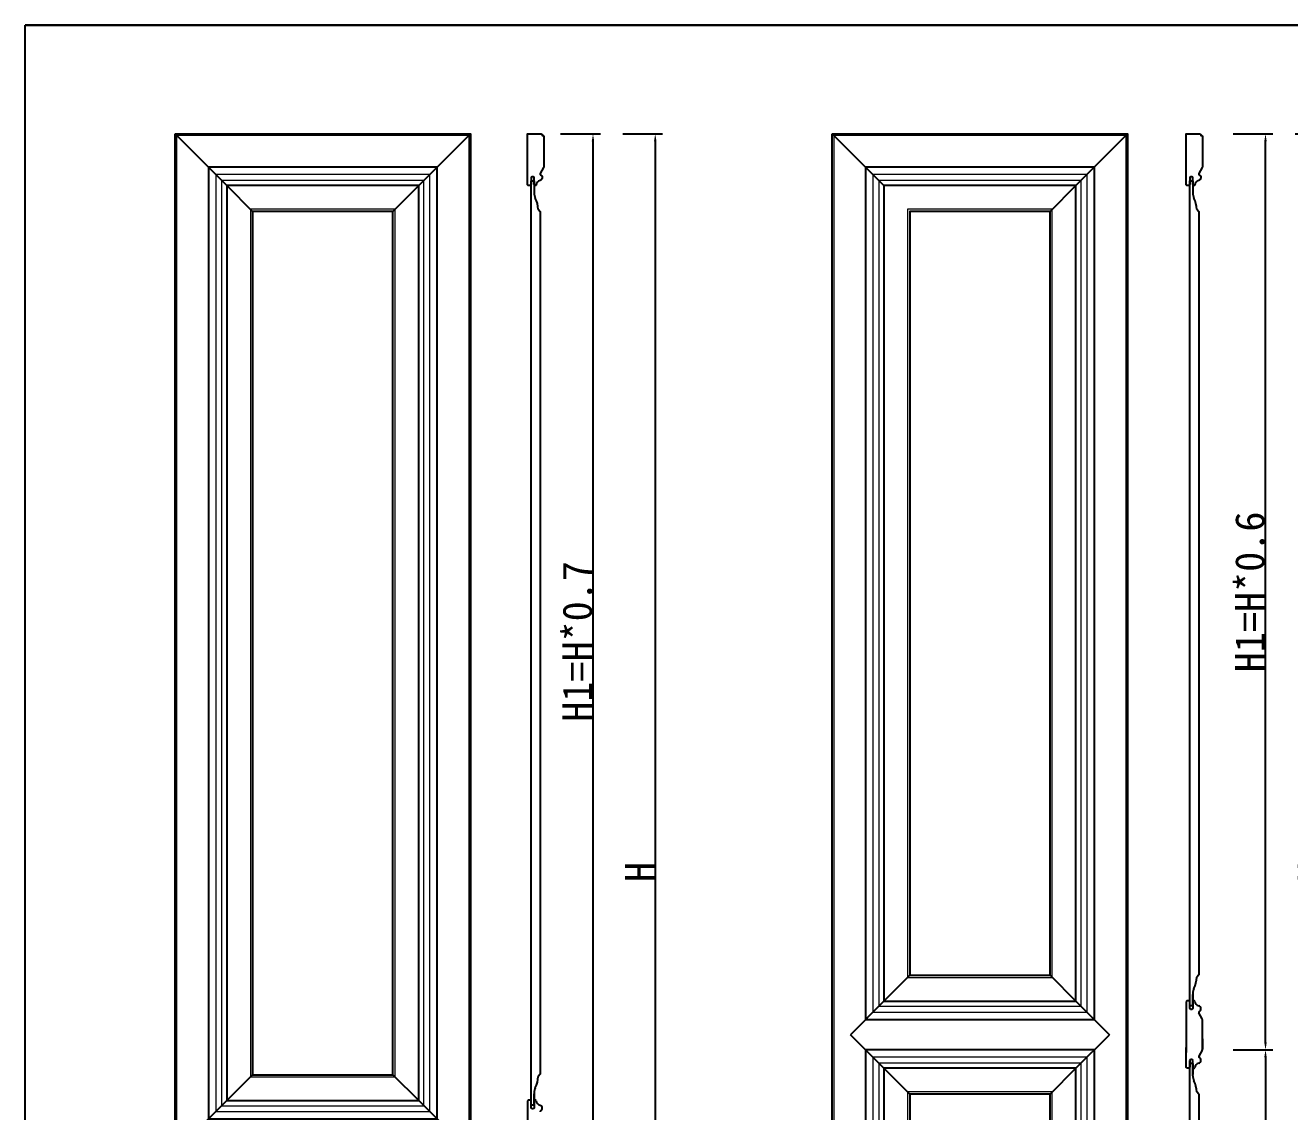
# Model space of a CAD drawing. Header units: inches. Extents: x 49347 to 63816, y 8487 to 15335.
# Drawn here: x 57457 to 59170, y 9911 to 11383 of the extents above; entities that cross this region are included whole.
import ezdxf

# ---------------------------------------------------------------- set-up
doc = ezdxf.new("R2010")
doc.units = ezdxf.units.IN
doc.header["$LTSCALE"] = 4
doc.layers.add('主色线', color=29, linetype='Continuous', lineweight=5)
doc.layers.add('粗实线', color=7, linetype='Continuous')
doc.styles.get("Standard").update_dxf_attribs({"font": 'arial.ttf'})
doc.styles.add('ZB_宋体', font='SimSun.ttf')
doc.dimstyles.new('客来福标注小', dxfattribs={"dimscale": 20, "dimtxt": 2, "dimasz": 0.5, "dimexe": 0.5, "dimexo": 0, "dimgap": 0.05, "dimtad": 1, "dimdec": 0, "dimzin": 0, "dimdsep": 46, "dimtxsty": 'Standard', "dimcen": 0, "dimclrd": 256, "dimclre": 256, "dimclrt": 256, "dimadec": 0, "dimazin": 0, "dimtfac": 1, "dimtdec": 0, "dimtofl": 0, "dimtmove": 1, "dimatfit": 3, "dimfxl": 2.2, "dimfxlon": 1, "dimtolj": 1, "dimtzin": 0, "dimarcsym": 0})

# ---------------------------------------------------------------- blocks, each defined once
blk = doc.blocks.new('*D269')
at = {"lineweight": -2, "transparency": 16777216}
for p, q in [((59177.7, 11235.7), (59231.7, 11235.7)), ((59221.7, 11225.7), (59221.7, 9245.7)), ((59177.7, 9235.7), (59231.7, 9235.7))]:
    blk.add_line(p, q, dxfattribs=at)
at = {"transparency": 16777216}
for points in [[(59220, 11225.7), (59223.4, 11225.7), (59221.7, 11235.7)], [(59220, 9245.7), (59223.4, 9245.7), (59221.7, 9235.7)]]:
    blk.add_solid(points, dxfattribs=at)
at = {"layer": 'Defpoints', "color": 0, "transparency": 16777216}
for p in [(59111.2, 11235.7), (59111.2, 9235.7), (59221.7, 9235.7)]:
    blk.add_point(p, dxfattribs=at)
at = {"transparency": 16777216, "insert": (59200.7, 10235.7), "char_height": 40, "attachment_point": 5, "rotation": 90, "style": 'ZB_宋体'}
blk.add_mtext('\\A1;H', dxfattribs=at)
blk = doc.blocks.new('*D270')
at = {"lineweight": -2, "transparency": 16777216}
for p, q in [((59093.4, 9994.7), (59147.4, 9994.7)), ((59137.4, 9984.7), (59137.4, 9245.7)), ((59093.4, 9235.7), (59147.4, 9235.7))]:
    blk.add_line(p, q, dxfattribs=at)
at = {"transparency": 16777216}
for points in [[(59135.7, 9984.7), (59139, 9984.7), (59137.4, 9994.7)], [(59135.7, 9245.7), (59139, 9245.7), (59137.4, 9235.7)]]:
    blk.add_solid(points, dxfattribs=at)
at = {"layer": 'Defpoints', "color": 0, "transparency": 16777216}
for p in [(58905.6, 9994.7), (59066.8, 9235.7), (59137.4, 9235.7)]:
    blk.add_point(p, dxfattribs=at)
at = {"transparency": 16777216, "insert": (59116.4, 9615.2), "char_height": 40, "attachment_point": 5, "rotation": 90, "style": 'ZB_宋体'}
blk.add_mtext('\\A1;H2=H*0.4', dxfattribs=at)
blk = doc.blocks.new('*D271')
at = {"lineweight": -2, "transparency": 16777216}
for p, q in [((59093.4, 11235.7), (59147.4, 11235.7)), ((59137.4, 10004.7), (59137.4, 11225.7)), ((59093.4, 9994.7), (59147.4, 9994.7))]:
    blk.add_line(p, q, dxfattribs=at)
at = {"transparency": 16777216}
for points in [[(59135.7, 11225.7), (59139, 11225.7), (59137.4, 11235.7)], [(59135.7, 10004.7), (59139, 10004.7), (59137.4, 9994.7)]]:
    blk.add_solid(points, dxfattribs=at)
at = {"layer": 'Defpoints', "color": 0, "transparency": 16777216}
for p in [(59006.8, 11235.7), (59137.4, 11235.7), (58905.6, 9994.7)]:
    blk.add_point(p, dxfattribs=at)
at = {"transparency": 16777216, "insert": (59116.4, 10615.2), "char_height": 40, "attachment_point": 5, "rotation": 90, "style": 'ZB_宋体'}
blk.add_mtext('\\A1;H1=H*0.6', dxfattribs=at)
blk = doc.blocks.new('*D276')
at = {"lineweight": -2, "transparency": 16777216}
for p, q in [((58182.4, 11235.7), (58236.4, 11235.7)), ((58226.4, 9870.6), (58226.4, 11225.7)), ((58182.4, 9860.6), (58236.4, 9860.6))]:
    blk.add_line(p, q, dxfattribs=at)
at = {"transparency": 16777216}
for points in [[(58224.7, 11225.7), (58228, 11225.7), (58226.4, 11235.7)], [(58224.7, 9870.6), (58228, 9870.6), (58226.4, 9860.6)]]:
    blk.add_solid(points, dxfattribs=at)
at = {"layer": 'Defpoints', "color": 0, "transparency": 16777216}
for p in [(58095.8, 11235.7), (58226.4, 11235.7), (58159.6, 9860.6)]:
    blk.add_point(p, dxfattribs=at)
at = {"transparency": 16777216, "insert": (58205.4, 10548.1), "char_height": 40, "attachment_point": 5, "rotation": 90, "style": 'ZB_宋体'}
blk.add_mtext('\\A1;H1=H*0.7', dxfattribs=at)
blk = doc.blocks.new('*D277')
at = {"lineweight": -2, "transparency": 16777216}
for p, q in [((58266.7, 11235.7), (58320.7, 11235.7)), ((58310.7, 11225.7), (58310.7, 9245.7)), ((58266.7, 9235.7), (58320.7, 9235.7))]:
    blk.add_line(p, q, dxfattribs=at)
at = {"transparency": 16777216}
for points in [[(58309, 11225.7), (58312.4, 11225.7), (58310.7, 11235.7)], [(58309, 9245.7), (58312.4, 9245.7), (58310.7, 9235.7)]]:
    blk.add_solid(points, dxfattribs=at)
at = {"layer": 'Defpoints', "color": 0, "transparency": 16777216}
for p in [(58200.2, 11235.7), (58200.2, 9235.7), (58310.7, 9235.7)]:
    blk.add_point(p, dxfattribs=at)
at = {"transparency": 16777216, "insert": (58289.7, 10235.7), "char_height": 40, "attachment_point": 5, "rotation": 90, "style": 'ZB_宋体'}
blk.add_mtext('\\A1;H', dxfattribs=at)

msp = doc.modelspace()

# ---------------------------------------------------------------- linework, layer by layer
at = {"color": 0}
for p, q in [((60474.49, 11382.95, 0), (57457.39, 11382.95, 0)), ((57457.39, 11382.95, 0), (60474.49, 11382.95, 0)), ((60474.49, 11382.95, 0), (57457.39, 11382.95, 0))]:
    msp.add_line(p, q, dxfattribs=at)
for p, q in [((58767.27, 11382.95, 0), (57972.49, 11382.95, 0)), ((59098.73, 11382.95, 0), (58767.27, 11382.95, 0)), ((58767.27, 11382.95, 0), (59912.4, 11382.95, 0)), ((59912.4, 11382.95, 0), (59098.73, 11382.95, 0))]:
    msp.add_line(p, q)
at = {"color": 250}
for p, q in [((57730.35, 11165.68, 0), (57660.35, 11235.68, 0)), ((57990.44, 11165.68, 0), (58060.44, 11235.68, 0)), ((58620.5, 11165.68, 0), (58550.5, 11235.68, 0)), ((58880.59, 11165.68, 0), (58950.59, 11235.68, 0)), ((57730.35, 11165.68, 0), (57765.35, 11130.68, 0)), ((57955.44, 11130.68, 0), (57990.44, 11165.68, 0)), ((58845.59, 11130.68, 0), (58880.59, 11165.68, 0)), ((58655.5, 10095.68, 0), (58620.5, 10060.68, 0)), ((58845.59, 10095.68, 0), (58880.59, 10060.68, 0)), ((58620.5, 10060.68, 0), (58575.02, 10015.2, 0)), ((58880.59, 10060.68, 0), (58926.07, 10015.2, 0)), ((58620.5, 9969.72, 0), (58575.02, 10015.2, 0)), ((58880.59, 9969.72, 0), (58926.07, 10015.2, 0)), ((58620.5, 9969.72, 0), (58655.5, 9934.72, 0)), ((58845.59, 9934.72, 0), (58880.59, 9969.72, 0)), ((57765.35, 9961.04, 0), (57730.35, 9926.04, 0)), ((57955.44, 9961.04, 0), (57990.44, 9926.04, 0)), ((57730.35, 9926.04, 0), (57684.87, 9880.56, 0)), ((57990.44, 9926.04, 0), (58035.92, 9880.56, 0))]:
    msp.add_line(p, q, dxfattribs=at)
at = {"color": 2}
for p, q in [((58142.69, 9915.86, 0), (58142.69, 11172.38, 0)), ((58142.69, 11172.38, 0), (58146.69, 11172.38, 0)), ((58146.69, 11172.38, 0), (58146.69, 11155.68, 0)), ((59034.87, 10050.5, 0), (59034.87, 11172.38, 0)), ((59034.87, 11172.38, 0), (59038.87, 11172.38, 0)), ((59038.87, 11172.38, 0), (59038.87, 11155.68, 0)), ((58152.19, 11133.68, 0), (58154.69, 11130.68, 0)), ((59044.37, 11133.68, 0), (59046.87, 11130.68, 0)), ((58154.69, 11130.68, 0), (58154.69, 9961.56, 0)), ((59046.87, 11130.68, 0), (59046.87, 10096.2, 0)), ((59046.87, 10096.2, 0), (59044.37, 10093.2, 0)), ((59038.87, 10071.2, 0), (59038.87, 10054.5, 0)), ((59030.82, 10061.2, 0), (59029.82, 10060.2, 0)), ((59029.82, 10060.2, 0), (59029.82, 9991.2, 0)), ((59033.87, 10061.2, 0), (59030.82, 10061.2, 0)), ((59034.87, 10059.7, 0), (59033.87, 10061.2, 0)), ((59034.87, 10050.5, 0), (59034.87, 10059.7, 0)), ((59038.87, 10054.5, 0), (59034.87, 10054.5, 0)), ((59038.87, 10054.5, 0), (59038.87, 10069.6, 0)), ((59038.87, 10069.6, 0), (59038.87, 10054.5, 0)), ((59038.87, 10054.5, 0), (59038.87, 10063.4, 0)), ((59039.87, 10061.2, 0), (59038.87, 10059.7, 0)), ((59038.87, 10059.7, 0), (59038.87, 10050.5, 0)), ((59040.48, 10061.2, 0), (59039.87, 10061.2, 0)), ((59035.87, 10049.5, 0), (59034.87, 10050.5, 0)), ((59037.87, 10049.5, 0), (59035.87, 10049.5, 0)), ((59038.87, 10050.5, 0), (59037.87, 10049.5, 0)), ((59046.82, 10045.46, 0), (59046.82, 10045.51, 0)), ((59051.57, 10036.65, 0), (59046.95, 10044.97, 0)), ((59051.82, 10021.2, 0), (59051.82, 10035.68, 0)), ((59051.82, 9995.23, 0), (59051.82, 10035.68, 0)), ((59051.82, 10009.71, 0), (59051.82, 9995.23, 0)), ((59029.82, 9970.71, 0), (59029.82, 9997.71, 0)), ((59046.82, 9985.45, 0), (59046.82, 9985.4, 0)), ((59051.57, 9994.25, 0), (59046.95, 9985.93, 0)), ((59030.82, 9969.71, 0), (59029.82, 9970.71, 0)), ((59033.87, 9969.71, 0), (59030.82, 9969.71, 0)), ((59034.87, 9971.21, 0), (59033.87, 9969.71, 0)), ((59035.87, 9981.41, 0), (59034.87, 9980.41, 0)), ((59034.87, 9298.98, 0), (59034.87, 9980.41, 0)), ((59034.87, 9980.41, 0), (59034.87, 9971.21, 0)), ((59038.87, 9976.41, 0), (59034.87, 9976.41, 0)), ((59037.87, 9981.41, 0), (59035.87, 9981.41, 0)), ((59038.87, 9980.41, 0), (59037.87, 9981.41, 0)), ((59038.87, 9971.21, 0), (59038.87, 9980.41, 0)), ((59038.87, 9976.41, 0), (59038.87, 9961.3, 0)), ((59038.87, 9961.3, 0), (59038.87, 9976.41, 0)), ((59038.87, 9959.71, 0), (59038.87, 9976.41, 0)), ((59038.87, 9976.41, 0), (59038.87, 9967.51, 0)), ((59039.87, 9969.71, 0), (59038.87, 9971.21, 0)), ((59040.48, 9969.71, 0), (59039.87, 9969.71, 0)), ((58154.69, 9961.56, 0), (58152.19, 9958.55, 0)), ((58146.69, 9936.56, 0), (58146.69, 9919.86, 0)), ((58146.69, 9919.86, 0), (58146.69, 9934.96, 0)), ((58146.69, 9934.96, 0), (58146.69, 9919.86, 0)), ((59046.87, 9934.71, 0), (59044.37, 9937.71, 0)), ((59046.87, 9934.71, 0), (59046.87, 9340.68, 0)), ((58138.64, 9926.56, 0), (58137.64, 9925.56, 0)), ((58137.64, 9925.56, 0), (58137.64, 9856.56, 0)), ((58141.69, 9926.56, 0), (58138.64, 9926.56, 0)), ((58142.69, 9925.06, 0), (58141.69, 9926.56, 0)), ((58142.69, 9915.86, 0), (58142.69, 9925.06, 0)), ((58146.69, 9919.86, 0), (58142.69, 9919.86, 0)), ((58146.69, 9919.86, 0), (58146.69, 9928.76, 0)), ((58147.69, 9926.56, 0), (58146.69, 9925.06, 0)), ((58146.69, 9925.06, 0), (58146.69, 9915.86, 0)), ((58148.3, 9926.56, 0), (58147.69, 9926.56, 0)), ((58143.69, 9914.86, 0), (58142.69, 9915.86, 0)), ((58145.69, 9914.86, 0), (58143.69, 9914.86, 0)), ((58146.69, 9915.86, 0), (58145.69, 9914.86, 0))]:
    msp.add_line(p, q, dxfattribs=at)
at = {"color": 0, "elevation": 0}
msp.add_lwpolyline([(57457.39, 11382.95), (60474.49, 11382.95), (60474.49, 8494.26), (57457.39, 8494.26)], close=True, dxfattribs=at)
at = {"color": 2, "elevation": 0}
for points in [[(58159.64, 11205.68), (58159.64, 11191.2, -0.1274582), (58159.39, 11190.23), (58154.76, 11181.91, 0.1274582), (58154.64, 11181.42), (58154.64, 11181.37, 0.2924495), (58155.22, 11180.46, -0.6933753), (58154.64, 11172.68, 0.2819001), (58149.28, 11166.51, -0.3664776), (58148.3, 11165.68), (58147.69, 11165.68), (58146.69, 11167.18), (58146.69, 11176.38), (58145.69, 11177.38), (58143.69, 11177.38), (58142.69, 11176.38), (58142.69, 11167.18), (58141.69, 11165.68), (58138.64, 11165.68), (58137.64, 11166.68), (58137.64, 11235.68), (58156.64, 11235.68, -0.4142136), (58157.64, 11234.68), (58157.64, 11233.68), (58158.64, 11233.68, -0.4142136), (58159.64, 11232.68), (58159.64, 11191.2)], [(59051.82, 11205.68), (59051.82, 11191.2, -0.1274582), (59051.57, 11190.23), (59046.95, 11181.91, 0.1274582), (59046.82, 11181.42), (59046.82, 11181.37, 0.2924495), (59047.4, 11180.46, -0.6933753), (59046.82, 11172.68, 0.2819001), (59041.47, 11166.51, -0.3664776), (59040.48, 11165.68), (59039.87, 11165.68), (59038.87, 11167.18), (59038.87, 11176.38), (59037.87, 11177.38), (59035.87, 11177.38), (59034.87, 11176.38), (59034.87, 11167.18), (59033.87, 11165.68), (59030.82, 11165.68), (59029.82, 11166.68), (59029.82, 11235.68), (59048.82, 11235.68, -0.4142136), (59049.82, 11234.68), (59049.82, 11233.68), (59050.82, 11233.68, -0.4142136), (59051.82, 11232.68), (59051.82, 11191.2)]]:
    msp.add_lwpolyline(points, format="xyb", dxfattribs=at)
at = {"color": 2}
for centre, radius, start, end in [((58162.69, 11155.68, 0), 16, 180, 205.2889), ((59054.87, 11155.68, 0), 16, 180, 205.2889), ((58115.12, 11132.09, 0), 37.1, 2.46453, 26.85353), ((59007.31, 11132.09, 0), 37.1, 2.46453, 26.85353), ((59007.31, 10094.79, 0), 37.1, 333.14647, 357.53547), ((59054.87, 10071.2, 0), 16, 154.7111, 180), ((59040.48, 10060.2, 0), 1, 9.49298, 90), ((59049.18, 10061.65, 0), 7.82, 189.49298, 252.46558), ((59045.66, 10050.2, 0), 4.17, 294.79386, 73.7398), ((59047.82, 10045.51, 0), 1, 114.79386, 179.99999), ((59047.82, 10045.46, 0), 1, 180, 209.0546), ((59049.82, 10035.68, 0), 2, 360, 29.0546), ((59047.82, 9985.45, 0), 1, 150.9454, 180), ((59047.82, 9985.4, 0), 1, 180.00001, 245.20614), ((59049.82, 9995.23, 0), 2, 330.9454, 0), ((59040.48, 9970.71, 0), 1, 270, 350.50702), ((59049.18, 9969.25, 0), 7.82, 107.53442, 170.50702), ((59045.66, 9980.71, 0), 4.17, 286.2602, 65.20614), ((58115.12, 9960.15, 0), 37.1, 333.14647, 357.53547), ((59054.87, 9959.71, 0), 16, 180, 205.2889), ((59007.31, 9936.11, 0), 37.1, 2.46453, 26.85353), ((58162.69, 9936.56, 0), 16, 154.7111, 180), ((58148.3, 9925.56, 0), 1, 9.49298, 90), ((58156.99, 9927.01, 0), 7.82, 189.49298, 252.46558), ((58153.47, 9915.56, 0), 4.17, 294.79386, 73.7398), ((58155.64, 9910.87, 0), 1, 114.79386, 179.99999)]:
    msp.add_arc(centre, radius, start, end, dxfattribs=at)
at = {"layer": '主色线', "color": 250}
for p, q in [((58058.44, 11233.68, 0), (57662.35, 11233.68, 0)), ((57662.35, 11233.68, 0), (57662.35, 9858.04, 0)), ((58058.44, 9858.04, 0), (58058.44, 11233.68, 0)), ((58948.59, 11233.68, 0), (58552.5, 11233.68, 0)), ((58552.5, 11233.68, 0), (58552.5, 9992.68, 0)), ((58948.59, 9992.68, 0), (58948.59, 11233.68, 0)), ((58552.5, 10027.87, 0), (58552.5, 9237.68, 0)), ((58948.59, 9237.68, 0), (58948.59, 10027.87, 0))]:
    msp.add_line(p, q, dxfattribs=at)
at = {"layer": '主色线', "color": 250, "elevation": 0}
for points in [[(57715.35, 9911.04), (58005.44, 9911.04), (58005.44, 11180.68), (57715.35, 11180.68)], [(57723.35, 9919.04), (57997.44, 9919.04), (57997.44, 11172.68), (57723.35, 11172.68)], [(58605.5, 10045.68), (58895.59, 10045.68), (58895.59, 11180.68), (58605.5, 11180.68)], [(58613.5, 10053.68), (58887.59, 10053.68), (58887.59, 11172.68), (58613.5, 11172.68)], [(57762.35, 9958.03), (57958.44, 9958.03), (57958.44, 11133.68), (57762.35, 11133.68)], [(58652.49, 10092.68), (58848.59, 10092.68), (58848.59, 11133.68), (58652.49, 11133.68)], [(58605.5, 9290.68), (58895.59, 9290.68), (58895.59, 9984.72), (58605.5, 9984.72)], [(58613.5, 9298.68), (58887.59, 9298.68), (58887.59, 9976.72), (58613.5, 9976.72)], [(58652.49, 9337.68), (58848.59, 9337.68), (58848.59, 9937.73), (58652.49, 9937.73)]]:
    msp.add_lwpolyline(points, close=True, dxfattribs=at)
at = {"layer": '粗实线', "elevation": 0}
for points in [[(57660.35, 11235.68), (58060.44, 11235.68), (58060.44, 9235.68), (57660.35, 9235.68)], [(58550.5, 11235.68), (58950.59, 11235.68), (58950.59, 9235.68), (58550.5, 9235.68)], [(57705.35, 9901.04), (58015.44, 9901.04), (58015.44, 11190.68), (57705.35, 11190.68)], [(58595.5, 10035.68), (58905.59, 10035.68), (58905.59, 11190.68), (58595.5, 11190.68)], [(57730.35, 9926.04), (57990.44, 9926.04), (57990.44, 11165.68), (57730.35, 11165.68)], [(58620.5, 10060.68), (58880.59, 10060.68), (58880.59, 11165.68), (58620.5, 11165.68)], [(57765.35, 9961.04), (57955.44, 9961.04), (57955.44, 11130.68), (57765.35, 11130.68)], [(58655.5, 10095.68), (58845.59, 10095.68), (58845.59, 11130.68), (58655.5, 11130.68)], [(58595.5, 9280.68), (58905.59, 9280.68), (58905.59, 9994.72), (58595.5, 9994.72)], [(58620.5, 9305.68), (58880.59, 9305.68), (58880.59, 9969.72), (58620.5, 9969.72)], [(58655.5, 9340.68), (58845.59, 9340.68), (58845.59, 9934.72), (58655.5, 9934.72)]]:
    msp.add_lwpolyline(points, close=True, dxfattribs=at)

# ---------------------------------------------------------------- dimensions: what is measured, and where the dimension line sits
at = {"color": 0}
for base, p1, p2, text, picture, middle in [((58226.35, 11235.68, 0), (58159.64, 9860.58, 0), (58095.84, 11235.68, 0), 'H1=H*0.7', '*D276', (58205.35, 10548.13, 0)), ((58310.71, 9235.68, 0), (58200.23, 11235.68, 0), (58200.23, 9235.68, 0), 'H', '*D277', (58289.71, 10235.68, 0)), ((59137.36, 11235.68, 0), (58905.59, 9994.72, 0), (59006.85, 11235.68, 0), 'H1=H*0.6', '*D271', (59116.36, 10615.2, 0)), ((59221.71, 9235.68, 0), (59111.23, 11235.68, 0), (59111.23, 9235.68, 0), 'H', '*D269', (59200.71, 10235.68, 0)), ((59137.36, 9235.68, 0), (58905.59, 9994.72, 0), (59066.85, 9235.68, 0), 'H2=H*0.4', '*D270', (59116.36, 9615.2, 0))]:
    dim = msp.add_linear_dim(base=base, p1=p1, p2=p2, angle=90, text=text, dimstyle='客来福标注小', override={"dimtxsty": 'ZB_宋体'}, dxfattribs=at)
    dim.commit()
    dim.dimension.update_dxf_attribs({"geometry": picture, "text_midpoint": middle})

doc.saveas('drawing.dxf')
